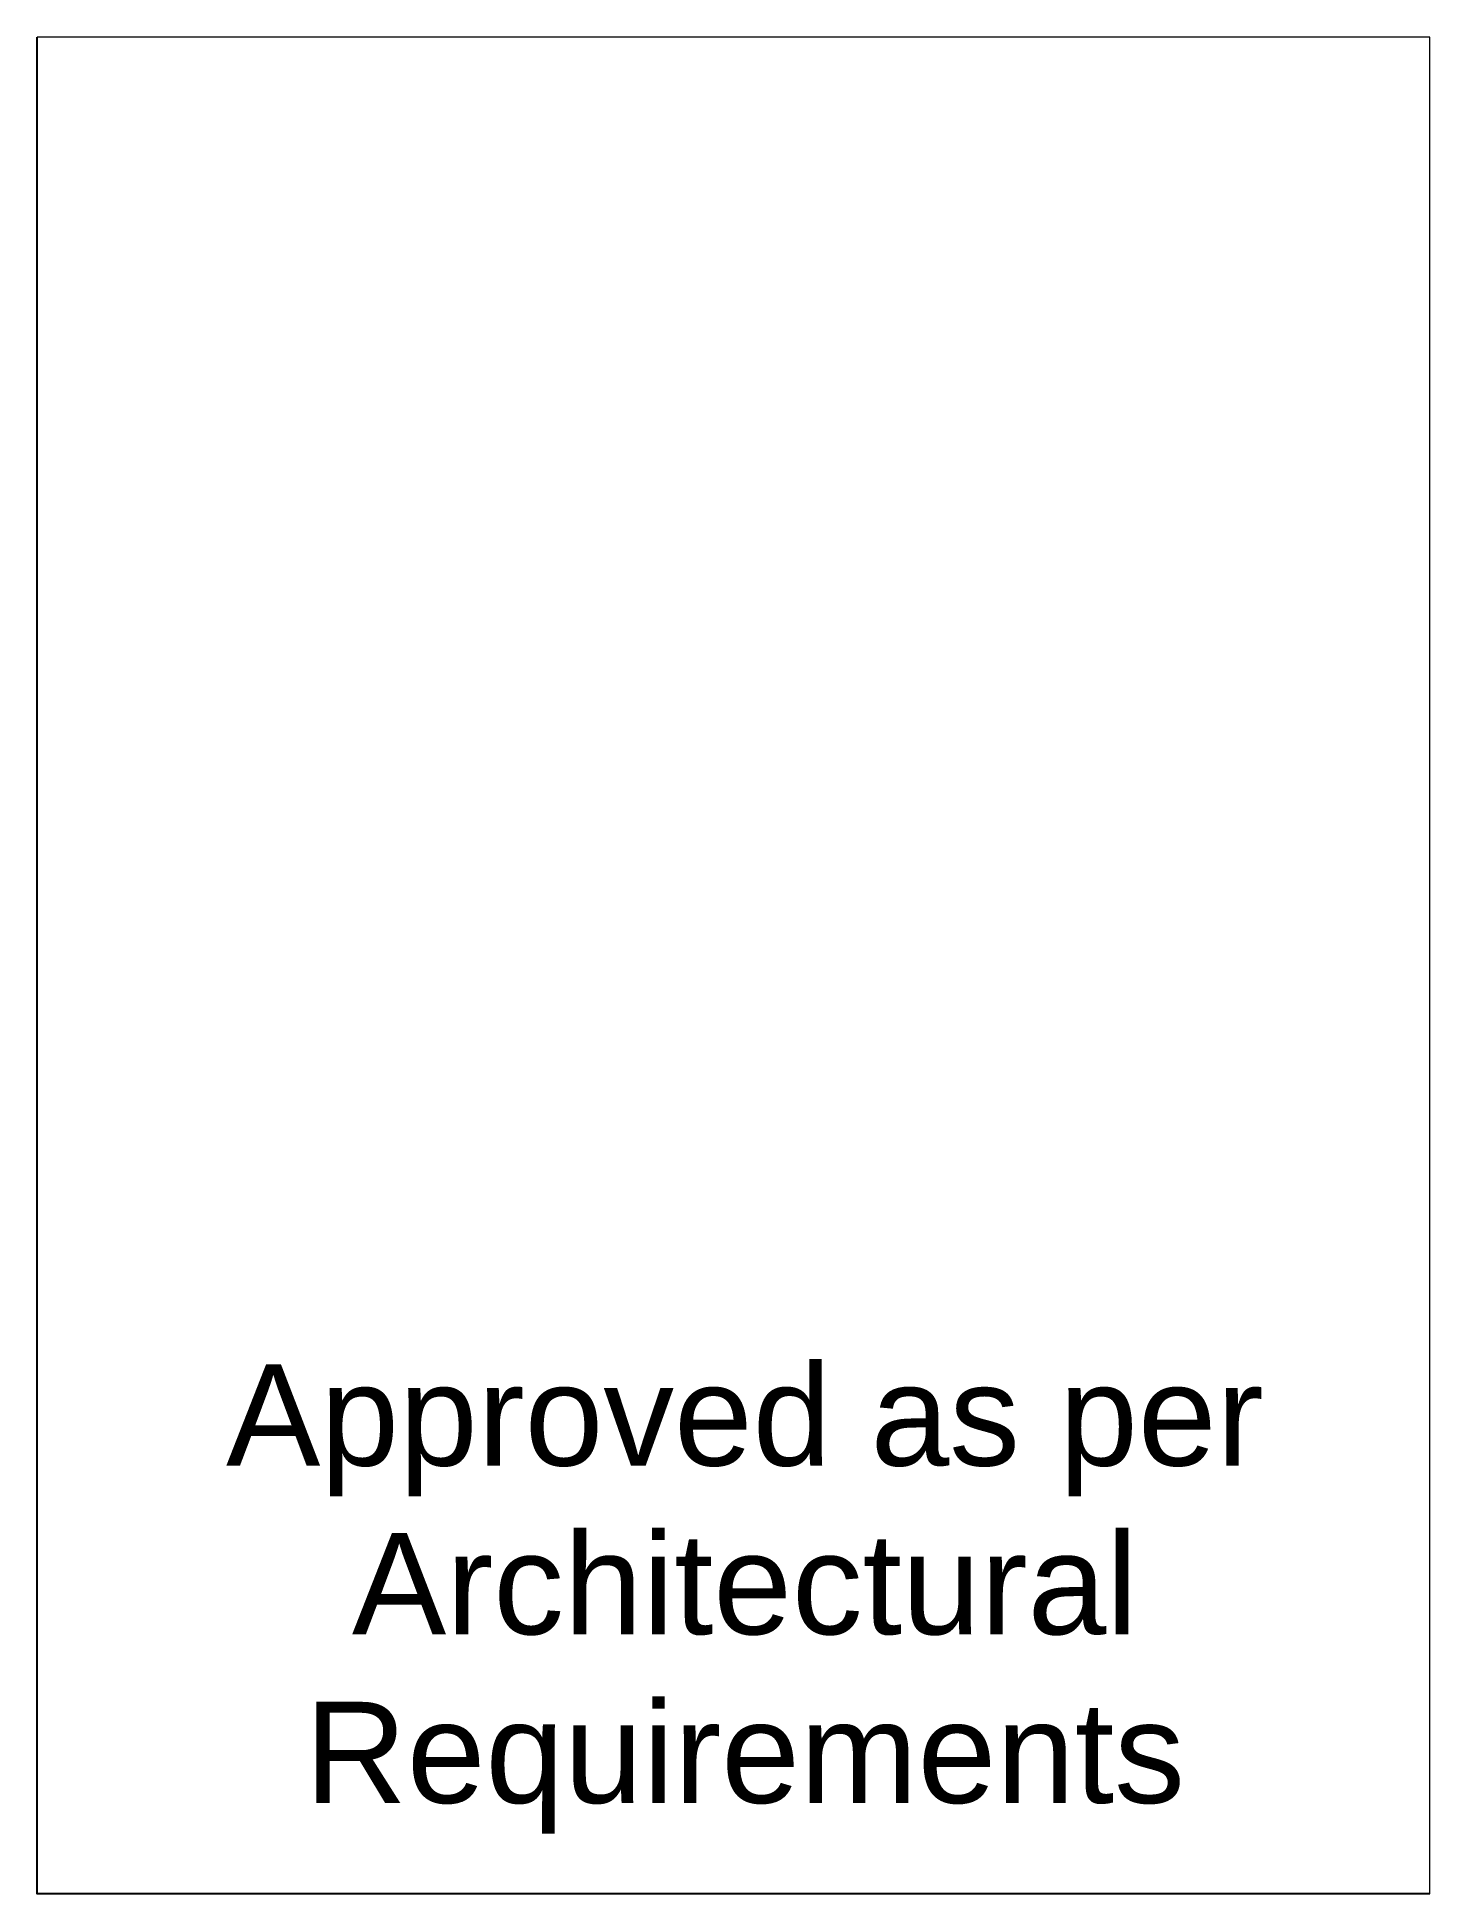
# Paper-space layout 'MSA' of a CAD drawing. Header units: millimetres. Extents: x 0.2 to 29.8, y 0.3 to 39.7.
# The model-space entities are those that its viewports show. They can reach past a viewport. Long polylines and large blocks are cut down to what shows.
import ezdxf

# ---------------------------------------------------------------- set-up
doc = ezdxf.new("R2010")
doc.units = ezdxf.units.MM
doc.layers.add('Gen_Viewport Boundary', color=3, linetype='Continuous', plot=False)
doc.layers.add('Txt_Ano', color=2, linetype='Continuous')

msp = doc.modelspace()

# ---------------------------------------------------------------- linework, layer by layer
at = {"layer": 'Gen_Viewport Boundary'}
msp.add_lwpolyline([(1047.1, 52403.9), (4005.3, 52403.9), (4005.3, 48458.7), (1047.1, 48458.7)], close=True, dxfattribs=at)

# ---------------------------------------------------------------- texts
at = {"layer": 'Txt_Ano', "color": 10, "insert": (2550.2, 49085.2), "char_height": 215, "attachment_point": 5}
msp.add_mtext_dynamic_manual_height_columns('\\pt3225;{\\fArial|b0|i0|c0|p34;Approved as per \\P\\ptz;Architectural\\PRequirements}', width=2210.226, gutter_width=12.5, heights=[0], dxfattribs=at)

psp = doc.layouts.new('MSA')

# ---------------------------------------------------------------- viewports
at = {"layer": 'Gen_Viewport Boundary'}
psp.add_viewport(center=(15.025, 19.995), size=(29.582, 39.4522), view_center_point=(2526.165, 50431.281), view_height=3945.222, dxfattribs=at)

doc.saveas('drawing.dxf')
